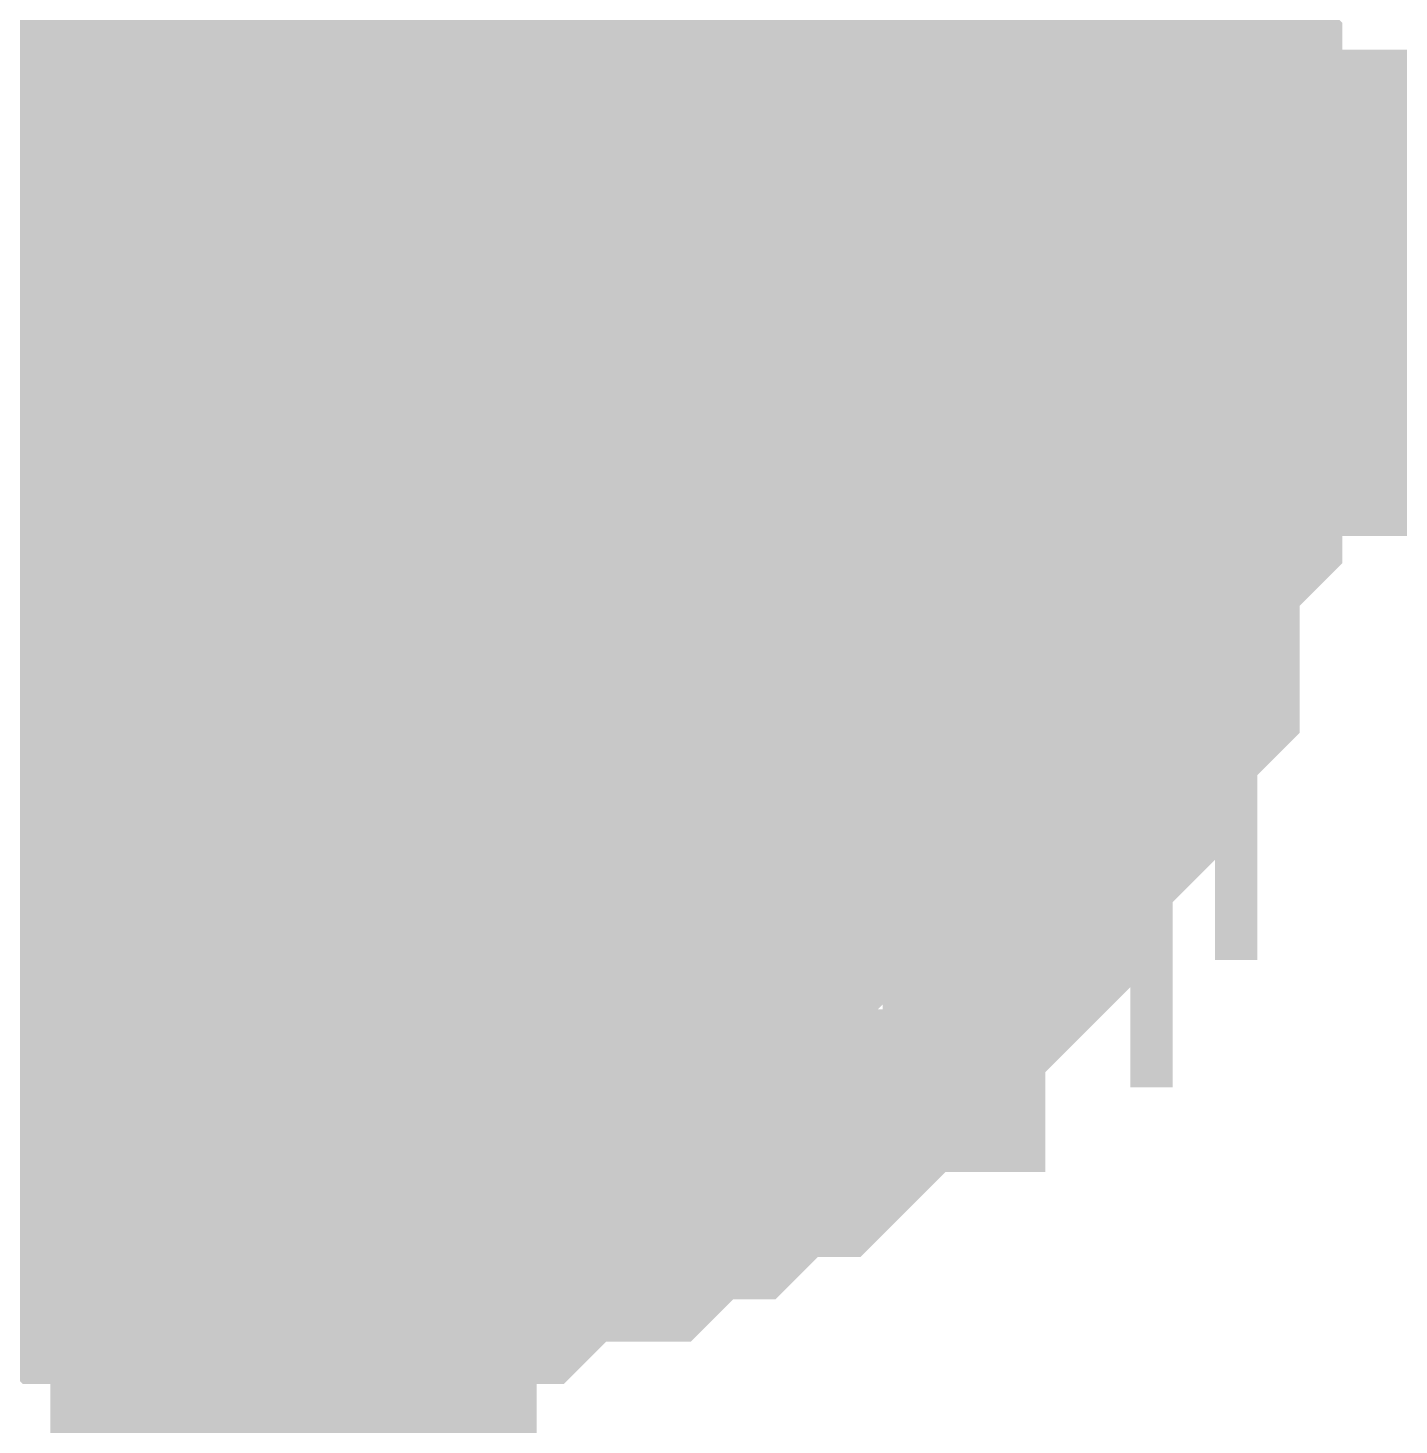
# Model space of a CAD drawing. Header units: inches. Extents: x 0 to 841, y 0 to 594.
# Drawn here: x 704.851 to 705.696, y 441.797 to 442.658 of the extents above; entities that cross this region are included whole.
import ezdxf

# ---------------------------------------------------------------- set-up
doc = ezdxf.new("R2010")
doc.units = ezdxf.units.IN
doc.layers.add('Sheet', color=255, linetype='Continuous')

msp = doc.modelspace()

# ---------------------------------------------------------------- linework, layer by layer
at = {"layer": 'Sheet'}
msp.add_lwpolyline([(704.74602, 442.50001, 0.508, 0.508, 1), (705.25402, 442.50001, 0.508, 0.508, 1)], format="xyseb", close=True, dxfattribs=at)
for points in [[(705.40626, 442.80855, 0.29972, 0.29972, 0), (705.40626, 442.78242, 0.29972, 0.29972, 0), (705.43239, 442.75629, 0.29972, 0.29972, 0), (705.43239, 442.75629, 0.29972, 0.29972, 0), (705.45852, 442.73016, 0.29972, 0.29972, 0), (705.45852, 442.70403, 0.29972, 0.29972, 0), (705.48465, 442.6779, 0.29972, 0.29972, 0), (705.48465, 442.65177, 0.29972, 0.29972, 0), (705.48465, 442.62564, 0.29972, 0.29972, 0), (705.48465, 442.62564, 0.29972, 0.29972, 0), (705.51078, 442.59951, 0.29972, 0.29972, 0), (705.51078, 442.57338, 0.29972, 0.29972, 0), (705.51078, 442.54725, 0.29972, 0.29972, 0), (705.51078, 442.52112, 0.29972, 0.29972, 0), (705.51078, 442.49499, 0.29972, 0.29972, 0)], [(705.40626, 442.80855, 0.29972, 0.29972, 0), (705.40626, 442.78242, 0.29972, 0.29972, 0), (705.43239, 442.75629, 0.29972, 0.29972, 0), (705.43239, 442.75629, 0.29972, 0.29972, 0), (705.45852, 442.73016, 0.29972, 0.29972, 0), (705.45852, 442.70403, 0.29972, 0.29972, 0), (705.48465, 442.6779, 0.29972, 0.29972, 0), (705.48465, 442.65177, 0.29972, 0.29972, 0), (705.48465, 442.62564, 0.29972, 0.29972, 0), (705.48465, 442.62564, 0.29972, 0.29972, 0), (705.51078, 442.59951, 0.29972, 0.29972, 0), (705.51078, 442.57338, 0.29972, 0.29972, 0), (705.51078, 442.54725, 0.29972, 0.29972, 0), (705.51078, 442.52112, 0.29972, 0.29972, 0), (705.51078, 442.49499, 0.29972, 0.29972, 0)], [(705.40626, 442.80855, 0.29972, 0.29972, 0), (705.40626, 442.78242, 0.29972, 0.29972, 0), (705.43239, 442.75629, 0.29972, 0.29972, 0), (705.43239, 442.75629, 0.29972, 0.29972, 0), (705.45852, 442.73016, 0.29972, 0.29972, 0), (705.45852, 442.70403, 0.29972, 0.29972, 0), (705.48465, 442.6779, 0.29972, 0.29972, 0), (705.48465, 442.65177, 0.29972, 0.29972, 0), (705.48465, 442.62564, 0.29972, 0.29972, 0), (705.48465, 442.62564, 0.29972, 0.29972, 0), (705.51078, 442.59951, 0.29972, 0.29972, 0), (705.51078, 442.57338, 0.29972, 0.29972, 0), (705.51078, 442.54725, 0.29972, 0.29972, 0), (705.51078, 442.52112, 0.29972, 0.29972, 0), (705.51078, 442.49499, 0.29972, 0.29972, 0)], [(705.40626, 442.80855, 0.29972, 0.29972, 0), (705.40626, 442.78242, 0.29972, 0.29972, 0), (705.43239, 442.75629, 0.29972, 0.29972, 0), (705.43239, 442.75629, 0.29972, 0.29972, 0), (705.45852, 442.73016, 0.29972, 0.29972, 0), (705.45852, 442.70403, 0.29972, 0.29972, 0), (705.48465, 442.6779, 0.29972, 0.29972, 0), (705.48465, 442.65177, 0.29972, 0.29972, 0), (705.48465, 442.62564, 0.29972, 0.29972, 0), (705.48465, 442.62564, 0.29972, 0.29972, 0), (705.51078, 442.59951, 0.29972, 0.29972, 0), (705.51078, 442.57338, 0.29972, 0.29972, 0), (705.51078, 442.54725, 0.29972, 0.29972, 0), (705.51078, 442.52112, 0.29972, 0.29972, 0), (705.51078, 442.49499, 0.29972, 0.29972, 0)], [(705.40626, 442.80855, 0.29972, 0.29972, 0), (705.40626, 442.78242, 0.29972, 0.29972, 0), (705.43239, 442.75629, 0.29972, 0.29972, 0), (705.43239, 442.75629, 0.29972, 0.29972, 0), (705.45852, 442.73016, 0.29972, 0.29972, 0), (705.45852, 442.70403, 0.29972, 0.29972, 0), (705.48465, 442.6779, 0.29972, 0.29972, 0), (705.48465, 442.65177, 0.29972, 0.29972, 0), (705.48465, 442.62564, 0.29972, 0.29972, 0), (705.48465, 442.62564, 0.29972, 0.29972, 0), (705.51078, 442.59951, 0.29972, 0.29972, 0), (705.51078, 442.57338, 0.29972, 0.29972, 0), (705.51078, 442.54725, 0.29972, 0.29972, 0), (705.51078, 442.52112, 0.29972, 0.29972, 0), (705.51078, 442.49499, 0.29972, 0.29972, 0)], [(705.45852, 442.73016, 0.09906, 0.09906, 0), (705.45852, 442.70403, 0.09906, 0.09906, 0), (705.48465, 442.6779, 0.09906, 0.09906, 0), (705.48465, 442.65177, 0.09906, 0.09906, 0), (705.48465, 442.62564, 0.09906, 0.09906, 0), (705.48465, 442.62564, 0.09906, 0.09906, 0), (705.51078, 442.59951, 0.09906, 0.09906, 0), (705.51078, 442.57338, 0.09906, 0.09906, 0), (705.51078, 442.54725, 0.09906, 0.09906, 0), (705.51078, 442.52112, 0.09906, 0.09906, 0), (705.51078, 442.49499, 0.09906, 0.09906, 0)], [(705.45852, 442.73016, 0.09906, 0.09906, 0), (705.45852, 442.70403, 0.09906, 0.09906, 0), (705.48465, 442.6779, 0.09906, 0.09906, 0), (705.48465, 442.65177, 0.09906, 0.09906, 0), (705.48465, 442.62564, 0.09906, 0.09906, 0), (705.48465, 442.62564, 0.09906, 0.09906, 0), (705.51078, 442.59951, 0.09906, 0.09906, 0), (705.51078, 442.57338, 0.09906, 0.09906, 0), (705.51078, 442.54725, 0.09906, 0.09906, 0), (705.51078, 442.52112, 0.09906, 0.09906, 0), (705.51078, 442.49499, 0.09906, 0.09906, 0)], [(705.45852, 442.73016, 0.09906, 0.09906, 0), (705.45852, 442.70403, 0.09906, 0.09906, 0), (705.48465, 442.6779, 0.09906, 0.09906, 0), (705.48465, 442.65177, 0.09906, 0.09906, 0), (705.48465, 442.62564, 0.09906, 0.09906, 0), (705.48465, 442.62564, 0.09906, 0.09906, 0), (705.51078, 442.59951, 0.09906, 0.09906, 0), (705.51078, 442.57338, 0.09906, 0.09906, 0), (705.51078, 442.54725, 0.09906, 0.09906, 0), (705.51078, 442.52112, 0.09906, 0.09906, 0), (705.51078, 442.49499, 0.09906, 0.09906, 0)], [(705.45852, 442.73016, 0.09906, 0.09906, 0), (705.45852, 442.70403, 0.09906, 0.09906, 0), (705.48465, 442.6779, 0.09906, 0.09906, 0), (705.48465, 442.65177, 0.09906, 0.09906, 0), (705.48465, 442.62564, 0.09906, 0.09906, 0), (705.48465, 442.62564, 0.09906, 0.09906, 0), (705.51078, 442.59951, 0.09906, 0.09906, 0), (705.51078, 442.57338, 0.09906, 0.09906, 0), (705.51078, 442.54725, 0.09906, 0.09906, 0), (705.51078, 442.52112, 0.09906, 0.09906, 0), (705.51078, 442.49499, 0.09906, 0.09906, 0)], [(705.45852, 442.73016, 0.09906, 0.09906, 0), (705.45852, 442.70403, 0.09906, 0.09906, 0), (705.48465, 442.6779, 0.09906, 0.09906, 0), (705.48465, 442.65177, 0.09906, 0.09906, 0), (705.48465, 442.62564, 0.09906, 0.09906, 0), (705.48465, 442.62564, 0.09906, 0.09906, 0), (705.51078, 442.59951, 0.09906, 0.09906, 0), (705.51078, 442.57338, 0.09906, 0.09906, 0), (705.51078, 442.54725, 0.09906, 0.09906, 0), (705.51078, 442.52112, 0.09906, 0.09906, 0), (705.51078, 442.49499, 0.09906, 0.09906, 0)], [(717.50491, 442.49499, 0.29972, 0.29972, 0), (715.02246, 442.49499, 0.29972, 0.29972, 0), (705.01429, 442.49499, 0.29972, 0.29972, 0), (695.00612, 442.49499, 0.29972, 0.29972, 0), (670.02489, 442.49499, 0.29972, 0.29972, 0)], [(705.51078, 442.49499, 0.29972, 0.29972, 0), (705.51078, 442.46886, 0.29972, 0.29972, 0), (705.51078, 442.44272, 0.29972, 0.29972, 0), (705.51078, 442.41659, 0.29972, 0.29972, 0), (705.51078, 442.39046, 0.29972, 0.29972, 0), (705.48465, 442.36433, 0.29972, 0.29972, 0), (705.48465, 442.3382, 0.29972, 0.29972, 0), (705.48465, 442.31207, 0.29972, 0.29972, 0), (705.48465, 442.28594, 0.29972, 0.29972, 0), (705.45852, 442.25981, 0.29972, 0.29972, 0), (705.45852, 442.23368, 0.29972, 0.29972, 0), (705.43239, 442.23368, 0.29972, 0.29972, 0), (705.43239, 442.20755, 0.29972, 0.29972, 0), (705.40626, 442.18142, 0.29972, 0.29972, 0), (705.40626, 442.15529, 0.29972, 0.29972, 0), (705.38013, 442.15529, 0.29972, 0.29972, 0), (705.38013, 442.12916, 0.29972, 0.29972, 0), (705.354, 442.10303, 0.29972, 0.29972, 0), (705.32786, 442.10303, 0.29972, 0.29972, 0), (705.32786, 442.0769, 0.29972, 0.29972, 0), (705.30173, 442.05077, 0.29972, 0.29972, 0), (705.2756, 442.05077, 0.29972, 0.29972, 0), (705.24947, 442.02464, 0.29972, 0.29972, 0), (705.22334, 442.02464, 0.29972, 0.29972, 0), (705.22334, 442.02464, 0.29972, 0.29972, 0), (705.19721, 441.9985, 0.29972, 0.29972, 0), (705.17108, 441.9985, 0.29972, 0.29972, 0), (705.14495, 441.9985, 0.29972, 0.29972, 0), (705.11882, 441.97237, 0.29972, 0.29972, 0), (705.09269, 441.97237, 0.29972, 0.29972, 0), (705.06655, 441.97237, 0.29972, 0.29972, 0), (705.04042, 441.97237, 0.29972, 0.29972, 0), (705.01429, 441.97237, 0.29972, 0.29972, 0)], [(705.01429, 438.39249, 0.29972, 0.29972, 0), (705.01429, 442.49499, 0.29972, 0.29972, 0)], [(705.51078, 442.49499, 0.29972, 0.29972, 0), (705.51078, 442.46886, 0.29972, 0.29972, 0), (705.51078, 442.44272, 0.29972, 0.29972, 0), (705.51078, 442.41659, 0.29972, 0.29972, 0), (705.51078, 442.39046, 0.29972, 0.29972, 0), (705.48465, 442.36433, 0.29972, 0.29972, 0), (705.48465, 442.3382, 0.29972, 0.29972, 0), (705.48465, 442.31207, 0.29972, 0.29972, 0), (705.48465, 442.28594, 0.29972, 0.29972, 0), (705.45852, 442.25981, 0.29972, 0.29972, 0), (705.45852, 442.23368, 0.29972, 0.29972, 0), (705.43239, 442.23368, 0.29972, 0.29972, 0), (705.43239, 442.20755, 0.29972, 0.29972, 0), (705.40626, 442.18142, 0.29972, 0.29972, 0), (705.40626, 442.15529, 0.29972, 0.29972, 0), (705.38013, 442.15529, 0.29972, 0.29972, 0), (705.38013, 442.12916, 0.29972, 0.29972, 0), (705.354, 442.10303, 0.29972, 0.29972, 0), (705.32786, 442.10303, 0.29972, 0.29972, 0), (705.32786, 442.0769, 0.29972, 0.29972, 0), (705.30173, 442.05077, 0.29972, 0.29972, 0), (705.2756, 442.05077, 0.29972, 0.29972, 0), (705.24947, 442.02464, 0.29972, 0.29972, 0), (705.22334, 442.02464, 0.29972, 0.29972, 0), (705.22334, 442.02464, 0.29972, 0.29972, 0), (705.19721, 441.9985, 0.29972, 0.29972, 0), (705.17108, 441.9985, 0.29972, 0.29972, 0), (705.14495, 441.9985, 0.29972, 0.29972, 0), (705.11882, 441.97237, 0.29972, 0.29972, 0), (705.09269, 441.97237, 0.29972, 0.29972, 0), (705.06655, 441.97237, 0.29972, 0.29972, 0), (705.04042, 441.97237, 0.29972, 0.29972, 0), (705.01429, 441.97237, 0.29972, 0.29972, 0)], [(705.51078, 442.49499, 0.29972, 0.29972, 0), (705.51078, 442.46886, 0.29972, 0.29972, 0), (705.51078, 442.44272, 0.29972, 0.29972, 0), (705.51078, 442.41659, 0.29972, 0.29972, 0), (705.51078, 442.39046, 0.29972, 0.29972, 0), (705.48465, 442.36433, 0.29972, 0.29972, 0), (705.48465, 442.3382, 0.29972, 0.29972, 0), (705.48465, 442.31207, 0.29972, 0.29972, 0), (705.48465, 442.28594, 0.29972, 0.29972, 0), (705.45852, 442.25981, 0.29972, 0.29972, 0), (705.45852, 442.23368, 0.29972, 0.29972, 0), (705.43239, 442.23368, 0.29972, 0.29972, 0), (705.43239, 442.20755, 0.29972, 0.29972, 0), (705.40626, 442.18142, 0.29972, 0.29972, 0), (705.40626, 442.15529, 0.29972, 0.29972, 0), (705.38013, 442.15529, 0.29972, 0.29972, 0), (705.38013, 442.12916, 0.29972, 0.29972, 0), (705.354, 442.10303, 0.29972, 0.29972, 0), (705.32786, 442.10303, 0.29972, 0.29972, 0), (705.32786, 442.0769, 0.29972, 0.29972, 0), (705.30173, 442.05077, 0.29972, 0.29972, 0), (705.2756, 442.05077, 0.29972, 0.29972, 0), (705.24947, 442.02464, 0.29972, 0.29972, 0), (705.22334, 442.02464, 0.29972, 0.29972, 0), (705.22334, 442.02464, 0.29972, 0.29972, 0), (705.19721, 441.9985, 0.29972, 0.29972, 0), (705.17108, 441.9985, 0.29972, 0.29972, 0), (705.14495, 441.9985, 0.29972, 0.29972, 0), (705.11882, 441.97237, 0.29972, 0.29972, 0), (705.09269, 441.97237, 0.29972, 0.29972, 0), (705.06655, 441.97237, 0.29972, 0.29972, 0), (705.04042, 441.97237, 0.29972, 0.29972, 0), (705.01429, 441.97237, 0.29972, 0.29972, 0)], [(705.51078, 442.49499, 0.29972, 0.29972, 0), (705.51078, 442.46886, 0.29972, 0.29972, 0), (705.51078, 442.44272, 0.29972, 0.29972, 0), (705.51078, 442.41659, 0.29972, 0.29972, 0), (705.51078, 442.39046, 0.29972, 0.29972, 0), (705.48465, 442.36433, 0.29972, 0.29972, 0), (705.48465, 442.3382, 0.29972, 0.29972, 0), (705.48465, 442.31207, 0.29972, 0.29972, 0), (705.48465, 442.28594, 0.29972, 0.29972, 0), (705.45852, 442.25981, 0.29972, 0.29972, 0), (705.45852, 442.23368, 0.29972, 0.29972, 0), (705.43239, 442.23368, 0.29972, 0.29972, 0), (705.43239, 442.20755, 0.29972, 0.29972, 0), (705.40626, 442.18142, 0.29972, 0.29972, 0), (705.40626, 442.15529, 0.29972, 0.29972, 0), (705.38013, 442.15529, 0.29972, 0.29972, 0), (705.38013, 442.12916, 0.29972, 0.29972, 0), (705.354, 442.10303, 0.29972, 0.29972, 0), (705.32786, 442.10303, 0.29972, 0.29972, 0), (705.32786, 442.0769, 0.29972, 0.29972, 0), (705.30173, 442.05077, 0.29972, 0.29972, 0), (705.2756, 442.05077, 0.29972, 0.29972, 0), (705.24947, 442.02464, 0.29972, 0.29972, 0), (705.22334, 442.02464, 0.29972, 0.29972, 0), (705.22334, 442.02464, 0.29972, 0.29972, 0), (705.19721, 441.9985, 0.29972, 0.29972, 0), (705.17108, 441.9985, 0.29972, 0.29972, 0), (705.14495, 441.9985, 0.29972, 0.29972, 0), (705.11882, 441.97237, 0.29972, 0.29972, 0), (705.09269, 441.97237, 0.29972, 0.29972, 0), (705.06655, 441.97237, 0.29972, 0.29972, 0), (705.04042, 441.97237, 0.29972, 0.29972, 0), (705.01429, 441.97237, 0.29972, 0.29972, 0)], [(705.51078, 442.49499, 0.29972, 0.29972, 0), (705.51078, 442.46886, 0.29972, 0.29972, 0), (705.51078, 442.44272, 0.29972, 0.29972, 0), (705.51078, 442.41659, 0.29972, 0.29972, 0), (705.51078, 442.39046, 0.29972, 0.29972, 0), (705.48465, 442.36433, 0.29972, 0.29972, 0), (705.48465, 442.3382, 0.29972, 0.29972, 0), (705.48465, 442.31207, 0.29972, 0.29972, 0), (705.48465, 442.28594, 0.29972, 0.29972, 0), (705.45852, 442.25981, 0.29972, 0.29972, 0), (705.45852, 442.23368, 0.29972, 0.29972, 0), (705.43239, 442.23368, 0.29972, 0.29972, 0), (705.43239, 442.20755, 0.29972, 0.29972, 0), (705.40626, 442.18142, 0.29972, 0.29972, 0), (705.40626, 442.15529, 0.29972, 0.29972, 0), (705.38013, 442.15529, 0.29972, 0.29972, 0), (705.38013, 442.12916, 0.29972, 0.29972, 0), (705.354, 442.10303, 0.29972, 0.29972, 0), (705.32786, 442.10303, 0.29972, 0.29972, 0), (705.32786, 442.0769, 0.29972, 0.29972, 0), (705.30173, 442.05077, 0.29972, 0.29972, 0), (705.2756, 442.05077, 0.29972, 0.29972, 0), (705.24947, 442.02464, 0.29972, 0.29972, 0), (705.22334, 442.02464, 0.29972, 0.29972, 0), (705.22334, 442.02464, 0.29972, 0.29972, 0), (705.19721, 441.9985, 0.29972, 0.29972, 0), (705.17108, 441.9985, 0.29972, 0.29972, 0), (705.14495, 441.9985, 0.29972, 0.29972, 0), (705.11882, 441.97237, 0.29972, 0.29972, 0), (705.09269, 441.97237, 0.29972, 0.29972, 0), (705.06655, 441.97237, 0.29972, 0.29972, 0), (705.04042, 441.97237, 0.29972, 0.29972, 0), (705.01429, 441.97237, 0.29972, 0.29972, 0)], [(705.51078, 442.49499, 0.29972, 0.29972, 0), (705.51078, 442.49499, 0.29972, 0.29972, 0), (705.51078, 442.49499, 0.29972, 0.29972, 0), (705.51078, 442.49499, 0.29972, 0.29972, 0), (705.51078, 442.49499, 0.29972, 0.29972, 0), (705.51078, 442.49499, 0.29972, 0.29972, 0), (705.51078, 442.49499, 0.29972, 0.29972, 0), (705.51078, 442.49499, 0.29972, 0.29972, 0), (705.51078, 442.49499, 0.29972, 0.29972, 0), (705.51078, 442.49499, 0.29972, 0.29972, 0), (705.51078, 442.49499, 0.29972, 0.29972, 0), (705.51078, 442.49499, 0.29972, 0.29972, 0), (705.51078, 442.49499, 0.29972, 0.29972, 0), (705.51078, 442.49499, 0.29972, 0.29972, 0), (705.51078, 442.49499, 0.29972, 0.29972, 0), (705.51078, 442.49499, 0.29972, 0.29972, 0), (705.51078, 442.49499, 0.29972, 0.29972, 0), (705.51078, 442.49499, 0.29972, 0.29972, 0), (705.51078, 442.49499, 0.29972, 0.29972, 0), (705.51078, 442.49499, 0.29972, 0.29972, 0), (705.51078, 442.49499, 0.29972, 0.29972, 0), (705.51078, 442.49499, 0.29972, 0.29972, 0), (705.51078, 442.49499, 0.29972, 0.29972, 0), (705.51078, 442.49499, 0.29972, 0.29972, 0), (705.51078, 442.49499, 0.29972, 0.29972, 0), (705.51078, 442.49499, 0.29972, 0.29972, 0), (705.51078, 442.49499, 0.29972, 0.29972, 0), (705.51078, 442.49499, 0.29972, 0.29972, 0), (705.51078, 442.49499, 0.29972, 0.29972, 0), (705.51078, 442.49499, 0.29972, 0.29972, 0), (705.51078, 442.49499, 0.29972, 0.29972, 0), (705.51078, 442.49499, 0.29972, 0.29972, 0), (705.51078, 442.49499, 0.29972, 0.29972, 0)], [(705.51078, 442.49499, 0.29972, 0.29972, 0), (705.51078, 442.49499, 0.29972, 0.29972, 0)], [(705.51078, 442.49499, 0.29972, 0.29972, 0), (705.51078, 442.49499, 0.29972, 0.29972, 0), (705.51078, 442.49499, 0.29972, 0.29972, 0), (705.51078, 442.49499, 0.29972, 0.29972, 0), (705.51078, 442.49499, 0.29972, 0.29972, 0), (705.51078, 442.49499, 0.29972, 0.29972, 0), (705.51078, 442.49499, 0.29972, 0.29972, 0), (705.51078, 442.49499, 0.29972, 0.29972, 0), (705.51078, 442.49499, 0.29972, 0.29972, 0), (705.51078, 442.49499, 0.29972, 0.29972, 0), (705.51078, 442.49499, 0.29972, 0.29972, 0), (705.51078, 442.49499, 0.29972, 0.29972, 0), (705.51078, 442.49499, 0.29972, 0.29972, 0), (705.51078, 442.49499, 0.29972, 0.29972, 0), (705.51078, 442.49499, 0.29972, 0.29972, 0), (705.51078, 442.49499, 0.29972, 0.29972, 0), (705.51078, 442.49499, 0.29972, 0.29972, 0), (705.51078, 442.49499, 0.29972, 0.29972, 0), (705.51078, 442.49499, 0.29972, 0.29972, 0), (705.51078, 442.49499, 0.29972, 0.29972, 0), (705.51078, 442.49499, 0.29972, 0.29972, 0), (705.51078, 442.49499, 0.29972, 0.29972, 0), (705.51078, 442.49499, 0.29972, 0.29972, 0), (705.51078, 442.49499, 0.29972, 0.29972, 0), (705.51078, 442.49499, 0.29972, 0.29972, 0), (705.51078, 442.49499, 0.29972, 0.29972, 0), (705.51078, 442.49499, 0.29972, 0.29972, 0), (705.51078, 442.49499, 0.29972, 0.29972, 0), (705.51078, 442.49499, 0.29972, 0.29972, 0), (705.51078, 442.49499, 0.29972, 0.29972, 0), (705.51078, 442.49499, 0.29972, 0.29972, 0), (705.51078, 442.49499, 0.29972, 0.29972, 0), (705.51078, 442.49499, 0.29972, 0.29972, 0)], [(705.51078, 442.49499, 0.29972, 0.29972, 0), (705.51078, 442.49499, 0.29972, 0.29972, 0)], [(705.51078, 442.49499, 0.29972, 0.29972, 0), (705.51078, 442.49499, 0.29972, 0.29972, 0), (705.51078, 442.49499, 0.29972, 0.29972, 0), (705.51078, 442.49499, 0.29972, 0.29972, 0), (705.51078, 442.49499, 0.29972, 0.29972, 0), (705.51078, 442.49499, 0.29972, 0.29972, 0), (705.51078, 442.49499, 0.29972, 0.29972, 0), (705.51078, 442.49499, 0.29972, 0.29972, 0), (705.51078, 442.49499, 0.29972, 0.29972, 0), (705.51078, 442.49499, 0.29972, 0.29972, 0), (705.51078, 442.49499, 0.29972, 0.29972, 0), (705.51078, 442.49499, 0.29972, 0.29972, 0), (705.51078, 442.49499, 0.29972, 0.29972, 0), (705.51078, 442.49499, 0.29972, 0.29972, 0), (705.51078, 442.49499, 0.29972, 0.29972, 0), (705.51078, 442.49499, 0.29972, 0.29972, 0), (705.51078, 442.49499, 0.29972, 0.29972, 0), (705.51078, 442.49499, 0.29972, 0.29972, 0), (705.51078, 442.49499, 0.29972, 0.29972, 0), (705.51078, 442.49499, 0.29972, 0.29972, 0), (705.51078, 442.49499, 0.29972, 0.29972, 0), (705.51078, 442.49499, 0.29972, 0.29972, 0), (705.51078, 442.49499, 0.29972, 0.29972, 0), (705.51078, 442.49499, 0.29972, 0.29972, 0), (705.51078, 442.49499, 0.29972, 0.29972, 0), (705.51078, 442.49499, 0.29972, 0.29972, 0), (705.51078, 442.49499, 0.29972, 0.29972, 0), (705.51078, 442.49499, 0.29972, 0.29972, 0), (705.51078, 442.49499, 0.29972, 0.29972, 0), (705.51078, 442.49499, 0.29972, 0.29972, 0), (705.51078, 442.49499, 0.29972, 0.29972, 0), (705.51078, 442.49499, 0.29972, 0.29972, 0), (705.51078, 442.49499, 0.29972, 0.29972, 0)], [(705.51078, 442.49499, 0.29972, 0.29972, 0), (705.51078, 442.49499, 0.29972, 0.29972, 0)], [(705.51078, 442.49499, 0.29972, 0.29972, 0), (705.51078, 442.49499, 0.29972, 0.29972, 0), (705.51078, 442.49499, 0.29972, 0.29972, 0), (705.51078, 442.49499, 0.29972, 0.29972, 0), (705.51078, 442.49499, 0.29972, 0.29972, 0), (705.51078, 442.49499, 0.29972, 0.29972, 0), (705.51078, 442.49499, 0.29972, 0.29972, 0), (705.51078, 442.49499, 0.29972, 0.29972, 0), (705.51078, 442.49499, 0.29972, 0.29972, 0), (705.51078, 442.49499, 0.29972, 0.29972, 0), (705.51078, 442.49499, 0.29972, 0.29972, 0), (705.51078, 442.49499, 0.29972, 0.29972, 0), (705.51078, 442.49499, 0.29972, 0.29972, 0), (705.51078, 442.49499, 0.29972, 0.29972, 0), (705.51078, 442.49499, 0.29972, 0.29972, 0), (705.51078, 442.49499, 0.29972, 0.29972, 0), (705.51078, 442.49499, 0.29972, 0.29972, 0), (705.51078, 442.49499, 0.29972, 0.29972, 0), (705.51078, 442.49499, 0.29972, 0.29972, 0), (705.51078, 442.49499, 0.29972, 0.29972, 0), (705.51078, 442.49499, 0.29972, 0.29972, 0), (705.51078, 442.49499, 0.29972, 0.29972, 0), (705.51078, 442.49499, 0.29972, 0.29972, 0), (705.51078, 442.49499, 0.29972, 0.29972, 0), (705.51078, 442.49499, 0.29972, 0.29972, 0), (705.51078, 442.49499, 0.29972, 0.29972, 0), (705.51078, 442.49499, 0.29972, 0.29972, 0), (705.51078, 442.49499, 0.29972, 0.29972, 0), (705.51078, 442.49499, 0.29972, 0.29972, 0), (705.51078, 442.49499, 0.29972, 0.29972, 0), (705.51078, 442.49499, 0.29972, 0.29972, 0), (705.51078, 442.49499, 0.29972, 0.29972, 0), (705.51078, 442.49499, 0.29972, 0.29972, 0)], [(705.51078, 442.49499, 0.29972, 0.29972, 0), (705.51078, 442.49499, 0.29972, 0.29972, 0)], [(705.51078, 442.49499, 0.29972, 0.29972, 0), (705.51078, 442.49499, 0.29972, 0.29972, 0), (705.51078, 442.49499, 0.29972, 0.29972, 0), (705.51078, 442.49499, 0.29972, 0.29972, 0), (705.51078, 442.49499, 0.29972, 0.29972, 0), (705.51078, 442.49499, 0.29972, 0.29972, 0), (705.51078, 442.49499, 0.29972, 0.29972, 0), (705.51078, 442.49499, 0.29972, 0.29972, 0), (705.51078, 442.49499, 0.29972, 0.29972, 0), (705.51078, 442.49499, 0.29972, 0.29972, 0), (705.51078, 442.49499, 0.29972, 0.29972, 0), (705.51078, 442.49499, 0.29972, 0.29972, 0), (705.51078, 442.49499, 0.29972, 0.29972, 0), (705.51078, 442.49499, 0.29972, 0.29972, 0), (705.51078, 442.49499, 0.29972, 0.29972, 0), (705.51078, 442.49499, 0.29972, 0.29972, 0), (705.51078, 442.49499, 0.29972, 0.29972, 0), (705.51078, 442.49499, 0.29972, 0.29972, 0), (705.51078, 442.49499, 0.29972, 0.29972, 0), (705.51078, 442.49499, 0.29972, 0.29972, 0), (705.51078, 442.49499, 0.29972, 0.29972, 0), (705.51078, 442.49499, 0.29972, 0.29972, 0), (705.51078, 442.49499, 0.29972, 0.29972, 0), (705.51078, 442.49499, 0.29972, 0.29972, 0), (705.51078, 442.49499, 0.29972, 0.29972, 0), (705.51078, 442.49499, 0.29972, 0.29972, 0), (705.51078, 442.49499, 0.29972, 0.29972, 0), (705.51078, 442.49499, 0.29972, 0.29972, 0), (705.51078, 442.49499, 0.29972, 0.29972, 0), (705.51078, 442.49499, 0.29972, 0.29972, 0), (705.51078, 442.49499, 0.29972, 0.29972, 0), (705.51078, 442.49499, 0.29972, 0.29972, 0), (705.51078, 442.49499, 0.29972, 0.29972, 0)], [(705.51078, 442.49499, 0.29972, 0.29972, 0), (705.51078, 442.49499, 0.29972, 0.29972, 0)], [(705.51078, 442.49499, 0.09906, 0.09906, 0), (705.51078, 442.46886, 0.09906, 0.09906, 0), (705.51078, 442.44272, 0.09906, 0.09906, 0), (705.51078, 442.41659, 0.09906, 0.09906, 0), (705.51078, 442.39046, 0.09906, 0.09906, 0), (705.48465, 442.36433, 0.09906, 0.09906, 0), (705.48465, 442.3382, 0.09906, 0.09906, 0), (705.48465, 442.31207, 0.09906, 0.09906, 0), (705.48465, 442.28594, 0.09906, 0.09906, 0), (705.45852, 442.25981, 0.09906, 0.09906, 0), (705.45852, 442.23368, 0.09906, 0.09906, 0), (705.43239, 442.23368, 0.09906, 0.09906, 0), (705.43239, 442.20755, 0.09906, 0.09906, 0), (705.40626, 442.18142, 0.09906, 0.09906, 0), (705.40626, 442.15529, 0.09906, 0.09906, 0), (705.38013, 442.15529, 0.09906, 0.09906, 0), (705.38013, 442.12916, 0.09906, 0.09906, 0), (705.354, 442.10303, 0.09906, 0.09906, 0), (705.32786, 442.10303, 0.09906, 0.09906, 0), (705.32786, 442.0769, 0.09906, 0.09906, 0), (705.30173, 442.05077, 0.09906, 0.09906, 0), (705.2756, 442.05077, 0.09906, 0.09906, 0), (705.24947, 442.02464, 0.09906, 0.09906, 0), (705.22334, 442.02464, 0.09906, 0.09906, 0), (705.22334, 442.02464, 0.09906, 0.09906, 0), (705.19721, 441.9985, 0.09906, 0.09906, 0), (705.17108, 441.9985, 0.09906, 0.09906, 0), (705.14495, 441.9985, 0.09906, 0.09906, 0), (705.11882, 441.97237, 0.09906, 0.09906, 0), (705.09269, 441.97237, 0.09906, 0.09906, 0), (705.06655, 441.97237, 0.09906, 0.09906, 0), (705.04042, 441.97237, 0.09906, 0.09906, 0), (705.01429, 441.97237, 0.09906, 0.09906, 0)], [(705.51078, 442.49499, 0.09906, 0.09906, 0), (705.51078, 442.46886, 0.09906, 0.09906, 0), (705.51078, 442.44272, 0.09906, 0.09906, 0), (705.51078, 442.41659, 0.09906, 0.09906, 0), (705.51078, 442.39046, 0.09906, 0.09906, 0), (705.48465, 442.36433, 0.09906, 0.09906, 0), (705.48465, 442.3382, 0.09906, 0.09906, 0), (705.48465, 442.31207, 0.09906, 0.09906, 0), (705.48465, 442.28594, 0.09906, 0.09906, 0), (705.45852, 442.25981, 0.09906, 0.09906, 0), (705.45852, 442.23368, 0.09906, 0.09906, 0), (705.43239, 442.23368, 0.09906, 0.09906, 0), (705.43239, 442.20755, 0.09906, 0.09906, 0), (705.40626, 442.18142, 0.09906, 0.09906, 0), (705.40626, 442.15529, 0.09906, 0.09906, 0), (705.38013, 442.15529, 0.09906, 0.09906, 0), (705.38013, 442.12916, 0.09906, 0.09906, 0), (705.354, 442.10303, 0.09906, 0.09906, 0), (705.32786, 442.10303, 0.09906, 0.09906, 0), (705.32786, 442.0769, 0.09906, 0.09906, 0), (705.30173, 442.05077, 0.09906, 0.09906, 0), (705.2756, 442.05077, 0.09906, 0.09906, 0), (705.24947, 442.02464, 0.09906, 0.09906, 0), (705.22334, 442.02464, 0.09906, 0.09906, 0), (705.22334, 442.02464, 0.09906, 0.09906, 0), (705.19721, 441.9985, 0.09906, 0.09906, 0), (705.17108, 441.9985, 0.09906, 0.09906, 0), (705.14495, 441.9985, 0.09906, 0.09906, 0), (705.11882, 441.97237, 0.09906, 0.09906, 0), (705.09269, 441.97237, 0.09906, 0.09906, 0), (705.06655, 441.97237, 0.09906, 0.09906, 0), (705.04042, 441.97237, 0.09906, 0.09906, 0), (705.01429, 441.97237, 0.09906, 0.09906, 0)], [(705.51078, 442.49499, 0.09906, 0.09906, 0), (705.51078, 442.46886, 0.09906, 0.09906, 0), (705.51078, 442.44272, 0.09906, 0.09906, 0), (705.51078, 442.41659, 0.09906, 0.09906, 0), (705.51078, 442.39046, 0.09906, 0.09906, 0), (705.48465, 442.36433, 0.09906, 0.09906, 0), (705.48465, 442.3382, 0.09906, 0.09906, 0), (705.48465, 442.31207, 0.09906, 0.09906, 0), (705.48465, 442.28594, 0.09906, 0.09906, 0), (705.45852, 442.25981, 0.09906, 0.09906, 0), (705.45852, 442.23368, 0.09906, 0.09906, 0), (705.43239, 442.23368, 0.09906, 0.09906, 0), (705.43239, 442.20755, 0.09906, 0.09906, 0), (705.40626, 442.18142, 0.09906, 0.09906, 0), (705.40626, 442.15529, 0.09906, 0.09906, 0), (705.38013, 442.15529, 0.09906, 0.09906, 0), (705.38013, 442.12916, 0.09906, 0.09906, 0), (705.354, 442.10303, 0.09906, 0.09906, 0), (705.32786, 442.10303, 0.09906, 0.09906, 0), (705.32786, 442.0769, 0.09906, 0.09906, 0), (705.30173, 442.05077, 0.09906, 0.09906, 0), (705.2756, 442.05077, 0.09906, 0.09906, 0), (705.24947, 442.02464, 0.09906, 0.09906, 0), (705.22334, 442.02464, 0.09906, 0.09906, 0), (705.22334, 442.02464, 0.09906, 0.09906, 0), (705.19721, 441.9985, 0.09906, 0.09906, 0), (705.17108, 441.9985, 0.09906, 0.09906, 0), (705.14495, 441.9985, 0.09906, 0.09906, 0), (705.11882, 441.97237, 0.09906, 0.09906, 0), (705.09269, 441.97237, 0.09906, 0.09906, 0), (705.06655, 441.97237, 0.09906, 0.09906, 0), (705.04042, 441.97237, 0.09906, 0.09906, 0), (705.01429, 441.97237, 0.09906, 0.09906, 0)], [(705.51078, 442.49499, 0.09906, 0.09906, 0), (705.51078, 442.46886, 0.09906, 0.09906, 0), (705.51078, 442.44272, 0.09906, 0.09906, 0), (705.51078, 442.41659, 0.09906, 0.09906, 0), (705.51078, 442.39046, 0.09906, 0.09906, 0), (705.48465, 442.36433, 0.09906, 0.09906, 0), (705.48465, 442.3382, 0.09906, 0.09906, 0), (705.48465, 442.31207, 0.09906, 0.09906, 0), (705.48465, 442.28594, 0.09906, 0.09906, 0), (705.45852, 442.25981, 0.09906, 0.09906, 0), (705.45852, 442.23368, 0.09906, 0.09906, 0), (705.43239, 442.23368, 0.09906, 0.09906, 0), (705.43239, 442.20755, 0.09906, 0.09906, 0), (705.40626, 442.18142, 0.09906, 0.09906, 0), (705.40626, 442.15529, 0.09906, 0.09906, 0), (705.38013, 442.15529, 0.09906, 0.09906, 0), (705.38013, 442.12916, 0.09906, 0.09906, 0), (705.354, 442.10303, 0.09906, 0.09906, 0), (705.32786, 442.10303, 0.09906, 0.09906, 0), (705.32786, 442.0769, 0.09906, 0.09906, 0), (705.30173, 442.05077, 0.09906, 0.09906, 0), (705.2756, 442.05077, 0.09906, 0.09906, 0), (705.24947, 442.02464, 0.09906, 0.09906, 0), (705.22334, 442.02464, 0.09906, 0.09906, 0), (705.22334, 442.02464, 0.09906, 0.09906, 0), (705.19721, 441.9985, 0.09906, 0.09906, 0), (705.17108, 441.9985, 0.09906, 0.09906, 0), (705.14495, 441.9985, 0.09906, 0.09906, 0), (705.11882, 441.97237, 0.09906, 0.09906, 0), (705.09269, 441.97237, 0.09906, 0.09906, 0), (705.06655, 441.97237, 0.09906, 0.09906, 0), (705.04042, 441.97237, 0.09906, 0.09906, 0), (705.01429, 441.97237, 0.09906, 0.09906, 0)], [(705.51078, 442.49499, 0.09906, 0.09906, 0), (705.51078, 442.46886, 0.09906, 0.09906, 0), (705.51078, 442.44272, 0.09906, 0.09906, 0), (705.51078, 442.41659, 0.09906, 0.09906, 0), (705.51078, 442.39046, 0.09906, 0.09906, 0), (705.48465, 442.36433, 0.09906, 0.09906, 0), (705.48465, 442.3382, 0.09906, 0.09906, 0), (705.48465, 442.31207, 0.09906, 0.09906, 0), (705.48465, 442.28594, 0.09906, 0.09906, 0), (705.45852, 442.25981, 0.09906, 0.09906, 0), (705.45852, 442.23368, 0.09906, 0.09906, 0), (705.43239, 442.23368, 0.09906, 0.09906, 0), (705.43239, 442.20755, 0.09906, 0.09906, 0), (705.40626, 442.18142, 0.09906, 0.09906, 0), (705.40626, 442.15529, 0.09906, 0.09906, 0), (705.38013, 442.15529, 0.09906, 0.09906, 0), (705.38013, 442.12916, 0.09906, 0.09906, 0), (705.354, 442.10303, 0.09906, 0.09906, 0), (705.32786, 442.10303, 0.09906, 0.09906, 0), (705.32786, 442.0769, 0.09906, 0.09906, 0), (705.30173, 442.05077, 0.09906, 0.09906, 0), (705.2756, 442.05077, 0.09906, 0.09906, 0), (705.24947, 442.02464, 0.09906, 0.09906, 0), (705.22334, 442.02464, 0.09906, 0.09906, 0), (705.22334, 442.02464, 0.09906, 0.09906, 0), (705.19721, 441.9985, 0.09906, 0.09906, 0), (705.17108, 441.9985, 0.09906, 0.09906, 0), (705.14495, 441.9985, 0.09906, 0.09906, 0), (705.11882, 441.97237, 0.09906, 0.09906, 0), (705.09269, 441.97237, 0.09906, 0.09906, 0), (705.06655, 441.97237, 0.09906, 0.09906, 0), (705.04042, 441.97237, 0.09906, 0.09906, 0), (705.01429, 441.97237, 0.09906, 0.09906, 0)], [(705.51078, 442.49499, 0.09906, 0.09906, 0), (705.51078, 442.49499, 0.09906, 0.09906, 0), (705.51078, 442.49499, 0.09906, 0.09906, 0), (705.51078, 442.49499, 0.09906, 0.09906, 0), (705.51078, 442.49499, 0.09906, 0.09906, 0), (705.51078, 442.49499, 0.09906, 0.09906, 0), (705.51078, 442.49499, 0.09906, 0.09906, 0), (705.51078, 442.49499, 0.09906, 0.09906, 0), (705.51078, 442.49499, 0.09906, 0.09906, 0), (705.51078, 442.49499, 0.09906, 0.09906, 0), (705.51078, 442.49499, 0.09906, 0.09906, 0), (705.51078, 442.49499, 0.09906, 0.09906, 0), (705.51078, 442.49499, 0.09906, 0.09906, 0), (705.51078, 442.49499, 0.09906, 0.09906, 0), (705.51078, 442.49499, 0.09906, 0.09906, 0), (705.51078, 442.49499, 0.09906, 0.09906, 0), (705.51078, 442.49499, 0.09906, 0.09906, 0), (705.51078, 442.49499, 0.09906, 0.09906, 0), (705.51078, 442.49499, 0.09906, 0.09906, 0), (705.51078, 442.49499, 0.09906, 0.09906, 0), (705.51078, 442.49499, 0.09906, 0.09906, 0), (705.51078, 442.49499, 0.09906, 0.09906, 0), (705.51078, 442.49499, 0.09906, 0.09906, 0), (705.51078, 442.49499, 0.09906, 0.09906, 0), (705.51078, 442.49499, 0.09906, 0.09906, 0), (705.51078, 442.49499, 0.09906, 0.09906, 0), (705.51078, 442.49499, 0.09906, 0.09906, 0), (705.51078, 442.49499, 0.09906, 0.09906, 0), (705.51078, 442.49499, 0.09906, 0.09906, 0), (705.51078, 442.49499, 0.09906, 0.09906, 0), (705.51078, 442.49499, 0.09906, 0.09906, 0), (705.51078, 442.49499, 0.09906, 0.09906, 0), (705.51078, 442.49499, 0.09906, 0.09906, 0)], [(705.51078, 442.49499, 0.09906, 0.09906, 0), (705.51078, 442.49499, 0.09906, 0.09906, 0)], [(705.51078, 442.49499, 0.09906, 0.09906, 0), (705.51078, 442.49499, 0.09906, 0.09906, 0), (705.51078, 442.49499, 0.09906, 0.09906, 0), (705.51078, 442.49499, 0.09906, 0.09906, 0), (705.51078, 442.49499, 0.09906, 0.09906, 0), (705.51078, 442.49499, 0.09906, 0.09906, 0), (705.51078, 442.49499, 0.09906, 0.09906, 0), (705.51078, 442.49499, 0.09906, 0.09906, 0), (705.51078, 442.49499, 0.09906, 0.09906, 0), (705.51078, 442.49499, 0.09906, 0.09906, 0), (705.51078, 442.49499, 0.09906, 0.09906, 0), (705.51078, 442.49499, 0.09906, 0.09906, 0), (705.51078, 442.49499, 0.09906, 0.09906, 0), (705.51078, 442.49499, 0.09906, 0.09906, 0), (705.51078, 442.49499, 0.09906, 0.09906, 0), (705.51078, 442.49499, 0.09906, 0.09906, 0), (705.51078, 442.49499, 0.09906, 0.09906, 0), (705.51078, 442.49499, 0.09906, 0.09906, 0), (705.51078, 442.49499, 0.09906, 0.09906, 0), (705.51078, 442.49499, 0.09906, 0.09906, 0), (705.51078, 442.49499, 0.09906, 0.09906, 0), (705.51078, 442.49499, 0.09906, 0.09906, 0), (705.51078, 442.49499, 0.09906, 0.09906, 0), (705.51078, 442.49499, 0.09906, 0.09906, 0), (705.51078, 442.49499, 0.09906, 0.09906, 0), (705.51078, 442.49499, 0.09906, 0.09906, 0), (705.51078, 442.49499, 0.09906, 0.09906, 0), (705.51078, 442.49499, 0.09906, 0.09906, 0), (705.51078, 442.49499, 0.09906, 0.09906, 0), (705.51078, 442.49499, 0.09906, 0.09906, 0), (705.51078, 442.49499, 0.09906, 0.09906, 0), (705.51078, 442.49499, 0.09906, 0.09906, 0), (705.51078, 442.49499, 0.09906, 0.09906, 0)], [(705.51078, 442.49499, 0.09906, 0.09906, 0), (705.51078, 442.49499, 0.09906, 0.09906, 0)], [(705.51078, 442.49499, 0.09906, 0.09906, 0), (705.51078, 442.49499, 0.09906, 0.09906, 0), (705.51078, 442.49499, 0.09906, 0.09906, 0), (705.51078, 442.49499, 0.09906, 0.09906, 0), (705.51078, 442.49499, 0.09906, 0.09906, 0), (705.51078, 442.49499, 0.09906, 0.09906, 0), (705.51078, 442.49499, 0.09906, 0.09906, 0), (705.51078, 442.49499, 0.09906, 0.09906, 0), (705.51078, 442.49499, 0.09906, 0.09906, 0), (705.51078, 442.49499, 0.09906, 0.09906, 0), (705.51078, 442.49499, 0.09906, 0.09906, 0), (705.51078, 442.49499, 0.09906, 0.09906, 0), (705.51078, 442.49499, 0.09906, 0.09906, 0), (705.51078, 442.49499, 0.09906, 0.09906, 0), (705.51078, 442.49499, 0.09906, 0.09906, 0), (705.51078, 442.49499, 0.09906, 0.09906, 0), (705.51078, 442.49499, 0.09906, 0.09906, 0), (705.51078, 442.49499, 0.09906, 0.09906, 0), (705.51078, 442.49499, 0.09906, 0.09906, 0), (705.51078, 442.49499, 0.09906, 0.09906, 0), (705.51078, 442.49499, 0.09906, 0.09906, 0), (705.51078, 442.49499, 0.09906, 0.09906, 0), (705.51078, 442.49499, 0.09906, 0.09906, 0), (705.51078, 442.49499, 0.09906, 0.09906, 0), (705.51078, 442.49499, 0.09906, 0.09906, 0), (705.51078, 442.49499, 0.09906, 0.09906, 0), (705.51078, 442.49499, 0.09906, 0.09906, 0), (705.51078, 442.49499, 0.09906, 0.09906, 0), (705.51078, 442.49499, 0.09906, 0.09906, 0), (705.51078, 442.49499, 0.09906, 0.09906, 0), (705.51078, 442.49499, 0.09906, 0.09906, 0), (705.51078, 442.49499, 0.09906, 0.09906, 0), (705.51078, 442.49499, 0.09906, 0.09906, 0)], [(705.51078, 442.49499, 0.09906, 0.09906, 0), (705.51078, 442.49499, 0.09906, 0.09906, 0)], [(705.51078, 442.49499, 0.09906, 0.09906, 0), (705.51078, 442.49499, 0.09906, 0.09906, 0), (705.51078, 442.49499, 0.09906, 0.09906, 0), (705.51078, 442.49499, 0.09906, 0.09906, 0), (705.51078, 442.49499, 0.09906, 0.09906, 0), (705.51078, 442.49499, 0.09906, 0.09906, 0), (705.51078, 442.49499, 0.09906, 0.09906, 0), (705.51078, 442.49499, 0.09906, 0.09906, 0), (705.51078, 442.49499, 0.09906, 0.09906, 0), (705.51078, 442.49499, 0.09906, 0.09906, 0), (705.51078, 442.49499, 0.09906, 0.09906, 0), (705.51078, 442.49499, 0.09906, 0.09906, 0), (705.51078, 442.49499, 0.09906, 0.09906, 0), (705.51078, 442.49499, 0.09906, 0.09906, 0), (705.51078, 442.49499, 0.09906, 0.09906, 0), (705.51078, 442.49499, 0.09906, 0.09906, 0), (705.51078, 442.49499, 0.09906, 0.09906, 0), (705.51078, 442.49499, 0.09906, 0.09906, 0), (705.51078, 442.49499, 0.09906, 0.09906, 0), (705.51078, 442.49499, 0.09906, 0.09906, 0), (705.51078, 442.49499, 0.09906, 0.09906, 0), (705.51078, 442.49499, 0.09906, 0.09906, 0), (705.51078, 442.49499, 0.09906, 0.09906, 0), (705.51078, 442.49499, 0.09906, 0.09906, 0), (705.51078, 442.49499, 0.09906, 0.09906, 0), (705.51078, 442.49499, 0.09906, 0.09906, 0), (705.51078, 442.49499, 0.09906, 0.09906, 0), (705.51078, 442.49499, 0.09906, 0.09906, 0), (705.51078, 442.49499, 0.09906, 0.09906, 0), (705.51078, 442.49499, 0.09906, 0.09906, 0), (705.51078, 442.49499, 0.09906, 0.09906, 0), (705.51078, 442.49499, 0.09906, 0.09906, 0), (705.51078, 442.49499, 0.09906, 0.09906, 0)], [(705.51078, 442.49499, 0.09906, 0.09906, 0), (705.51078, 442.49499, 0.09906, 0.09906, 0)], [(705.51078, 442.49499, 0.09906, 0.09906, 0), (705.51078, 442.49499, 0.09906, 0.09906, 0), (705.51078, 442.49499, 0.09906, 0.09906, 0), (705.51078, 442.49499, 0.09906, 0.09906, 0), (705.51078, 442.49499, 0.09906, 0.09906, 0), (705.51078, 442.49499, 0.09906, 0.09906, 0), (705.51078, 442.49499, 0.09906, 0.09906, 0), (705.51078, 442.49499, 0.09906, 0.09906, 0), (705.51078, 442.49499, 0.09906, 0.09906, 0), (705.51078, 442.49499, 0.09906, 0.09906, 0), (705.51078, 442.49499, 0.09906, 0.09906, 0), (705.51078, 442.49499, 0.09906, 0.09906, 0), (705.51078, 442.49499, 0.09906, 0.09906, 0), (705.51078, 442.49499, 0.09906, 0.09906, 0), (705.51078, 442.49499, 0.09906, 0.09906, 0), (705.51078, 442.49499, 0.09906, 0.09906, 0), (705.51078, 442.49499, 0.09906, 0.09906, 0), (705.51078, 442.49499, 0.09906, 0.09906, 0), (705.51078, 442.49499, 0.09906, 0.09906, 0), (705.51078, 442.49499, 0.09906, 0.09906, 0), (705.51078, 442.49499, 0.09906, 0.09906, 0), (705.51078, 442.49499, 0.09906, 0.09906, 0), (705.51078, 442.49499, 0.09906, 0.09906, 0), (705.51078, 442.49499, 0.09906, 0.09906, 0), (705.51078, 442.49499, 0.09906, 0.09906, 0), (705.51078, 442.49499, 0.09906, 0.09906, 0), (705.51078, 442.49499, 0.09906, 0.09906, 0), (705.51078, 442.49499, 0.09906, 0.09906, 0), (705.51078, 442.49499, 0.09906, 0.09906, 0), (705.51078, 442.49499, 0.09906, 0.09906, 0), (705.51078, 442.49499, 0.09906, 0.09906, 0), (705.51078, 442.49499, 0.09906, 0.09906, 0), (705.51078, 442.49499, 0.09906, 0.09906, 0)], [(705.51078, 442.49499, 0.09906, 0.09906, 0), (705.51078, 442.49499, 0.09906, 0.09906, 0)], [(705.01429, 441.97237, 0.29972, 0.29972, 0), (704.98816, 441.97237, 0.29972, 0.29972, 0), (704.96203, 441.97237, 0.29972, 0.29972, 0), (704.9359, 441.97237, 0.29972, 0.29972, 0), (704.90977, 441.97237, 0.29972, 0.29972, 0), (704.88364, 441.9985, 0.29972, 0.29972, 0), (704.85751, 441.9985, 0.29972, 0.29972, 0), (704.83138, 441.9985, 0.29972, 0.29972, 0), (704.80524, 442.02464, 0.29972, 0.29972, 0), (704.77911, 442.02464, 0.29972, 0.29972, 0), (704.75298, 442.02464, 0.29972, 0.29972, 0), (704.75298, 442.05077, 0.29972, 0.29972, 0), (704.72685, 442.05077, 0.29972, 0.29972, 0), (704.70072, 442.0769, 0.29972, 0.29972, 0)], [(705.01429, 441.97237, 0.29972, 0.29972, 0), (704.98816, 441.97237, 0.29972, 0.29972, 0), (704.96203, 441.97237, 0.29972, 0.29972, 0), (704.9359, 441.97237, 0.29972, 0.29972, 0), (704.90977, 441.97237, 0.29972, 0.29972, 0), (704.88364, 441.9985, 0.29972, 0.29972, 0), (704.85751, 441.9985, 0.29972, 0.29972, 0), (704.83138, 441.9985, 0.29972, 0.29972, 0), (704.80524, 442.02464, 0.29972, 0.29972, 0), (704.77911, 442.02464, 0.29972, 0.29972, 0), (704.75298, 442.02464, 0.29972, 0.29972, 0), (704.75298, 442.05077, 0.29972, 0.29972, 0), (704.72685, 442.05077, 0.29972, 0.29972, 0), (704.70072, 442.0769, 0.29972, 0.29972, 0)], [(705.01429, 441.97237, 0.29972, 0.29972, 0), (704.98816, 441.97237, 0.29972, 0.29972, 0), (704.96203, 441.97237, 0.29972, 0.29972, 0), (704.9359, 441.97237, 0.29972, 0.29972, 0), (704.90977, 441.97237, 0.29972, 0.29972, 0), (704.88364, 441.9985, 0.29972, 0.29972, 0), (704.85751, 441.9985, 0.29972, 0.29972, 0), (704.83138, 441.9985, 0.29972, 0.29972, 0), (704.80524, 442.02464, 0.29972, 0.29972, 0), (704.77911, 442.02464, 0.29972, 0.29972, 0), (704.75298, 442.02464, 0.29972, 0.29972, 0), (704.75298, 442.05077, 0.29972, 0.29972, 0), (704.72685, 442.05077, 0.29972, 0.29972, 0), (704.70072, 442.0769, 0.29972, 0.29972, 0)], [(705.01429, 441.97237, 0.29972, 0.29972, 0), (704.98816, 441.97237, 0.29972, 0.29972, 0), (704.96203, 441.97237, 0.29972, 0.29972, 0), (704.9359, 441.97237, 0.29972, 0.29972, 0), (704.90977, 441.97237, 0.29972, 0.29972, 0), (704.88364, 441.9985, 0.29972, 0.29972, 0), (704.85751, 441.9985, 0.29972, 0.29972, 0), (704.83138, 441.9985, 0.29972, 0.29972, 0), (704.80524, 442.02464, 0.29972, 0.29972, 0), (704.77911, 442.02464, 0.29972, 0.29972, 0), (704.75298, 442.02464, 0.29972, 0.29972, 0), (704.75298, 442.05077, 0.29972, 0.29972, 0), (704.72685, 442.05077, 0.29972, 0.29972, 0), (704.70072, 442.0769, 0.29972, 0.29972, 0)], [(705.01429, 441.97237, 0.29972, 0.29972, 0), (704.98816, 441.97237, 0.29972, 0.29972, 0), (704.96203, 441.97237, 0.29972, 0.29972, 0), (704.9359, 441.97237, 0.29972, 0.29972, 0), (704.90977, 441.97237, 0.29972, 0.29972, 0), (704.88364, 441.9985, 0.29972, 0.29972, 0), (704.85751, 441.9985, 0.29972, 0.29972, 0), (704.83138, 441.9985, 0.29972, 0.29972, 0), (704.80524, 442.02464, 0.29972, 0.29972, 0), (704.77911, 442.02464, 0.29972, 0.29972, 0), (704.75298, 442.02464, 0.29972, 0.29972, 0), (704.75298, 442.05077, 0.29972, 0.29972, 0), (704.72685, 442.05077, 0.29972, 0.29972, 0), (704.70072, 442.0769, 0.29972, 0.29972, 0)], [(705.01429, 441.97237, 0.09906, 0.09906, 0), (704.98816, 441.97237, 0.09906, 0.09906, 0), (704.96203, 441.97237, 0.09906, 0.09906, 0), (704.9359, 441.97237, 0.09906, 0.09906, 0), (704.90977, 441.97237, 0.09906, 0.09906, 0), (704.88364, 441.9985, 0.09906, 0.09906, 0), (704.85751, 441.9985, 0.09906, 0.09906, 0), (704.83138, 441.9985, 0.09906, 0.09906, 0), (704.80524, 442.02464, 0.09906, 0.09906, 0), (704.77911, 442.02464, 0.09906, 0.09906, 0)], [(705.01429, 441.97237, 0.09906, 0.09906, 0), (704.98816, 441.97237, 0.09906, 0.09906, 0), (704.96203, 441.97237, 0.09906, 0.09906, 0), (704.9359, 441.97237, 0.09906, 0.09906, 0), (704.90977, 441.97237, 0.09906, 0.09906, 0), (704.88364, 441.9985, 0.09906, 0.09906, 0), (704.85751, 441.9985, 0.09906, 0.09906, 0), (704.83138, 441.9985, 0.09906, 0.09906, 0), (704.80524, 442.02464, 0.09906, 0.09906, 0), (704.77911, 442.02464, 0.09906, 0.09906, 0)], [(705.01429, 441.97237, 0.09906, 0.09906, 0), (704.98816, 441.97237, 0.09906, 0.09906, 0), (704.96203, 441.97237, 0.09906, 0.09906, 0), (704.9359, 441.97237, 0.09906, 0.09906, 0), (704.90977, 441.97237, 0.09906, 0.09906, 0), (704.88364, 441.9985, 0.09906, 0.09906, 0), (704.85751, 441.9985, 0.09906, 0.09906, 0), (704.83138, 441.9985, 0.09906, 0.09906, 0), (704.80524, 442.02464, 0.09906, 0.09906, 0), (704.77911, 442.02464, 0.09906, 0.09906, 0)], [(705.01429, 441.97237, 0.09906, 0.09906, 0), (704.98816, 441.97237, 0.09906, 0.09906, 0), (704.96203, 441.97237, 0.09906, 0.09906, 0), (704.9359, 441.97237, 0.09906, 0.09906, 0), (704.90977, 441.97237, 0.09906, 0.09906, 0), (704.88364, 441.9985, 0.09906, 0.09906, 0), (704.85751, 441.9985, 0.09906, 0.09906, 0), (704.83138, 441.9985, 0.09906, 0.09906, 0), (704.80524, 442.02464, 0.09906, 0.09906, 0), (704.77911, 442.02464, 0.09906, 0.09906, 0)], [(705.01429, 441.97237, 0.09906, 0.09906, 0), (704.98816, 441.97237, 0.09906, 0.09906, 0), (704.96203, 441.97237, 0.09906, 0.09906, 0), (704.9359, 441.97237, 0.09906, 0.09906, 0), (704.90977, 441.97237, 0.09906, 0.09906, 0), (704.88364, 441.9985, 0.09906, 0.09906, 0), (704.85751, 441.9985, 0.09906, 0.09906, 0), (704.83138, 441.9985, 0.09906, 0.09906, 0), (704.80524, 442.02464, 0.09906, 0.09906, 0), (704.77911, 442.02464, 0.09906, 0.09906, 0)]]:
    msp.add_lwpolyline(points, format="xyseb", dxfattribs=at)

doc.saveas('drawing.dxf')
